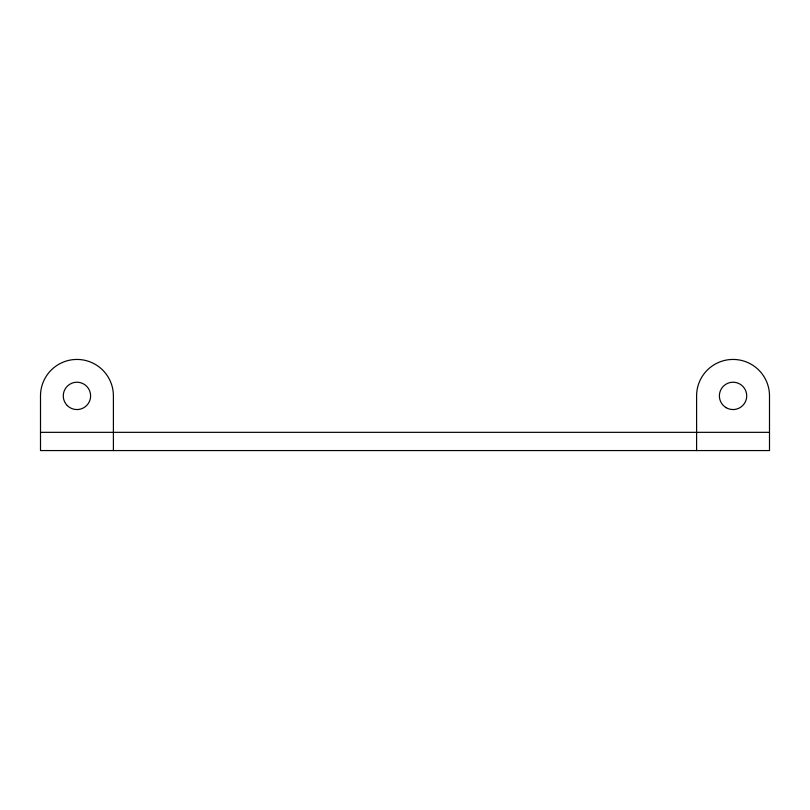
<?xml version="1.0" encoding="UTF-8"?>
<svg xmlns="http://www.w3.org/2000/svg" width="810" height="810" viewBox="0 0 810 810"><rect width="100%" height="100%" fill="white"/><g stroke="black" fill="none" stroke-linecap="round" stroke-linejoin="round"><path stroke-width="1.21" d="M40.5 432.337L769.5 432.337M696.6 450.562L696.6 395.887A36.45 36.45 0 0 1 733.05 359.438A36.45 36.45 0 0 1 769.5 395.887L769.5 450.562L40.5 450.562L40.5 395.887A36.45 36.45 0 0 1 76.95 359.438A36.45 36.45 0 0 1 113.4 395.887L113.4 450.562M726.216 407.724A13.669 13.669 0 0 0 746.719 395.887A13.669 13.669 0 0 0 726.216 384.051A13.669 13.669 0 0 0 726.216 407.724M67.281 405.557A13.669 13.669 0 0 0 90.153 399.421A13.669 13.669 0 0 0 73.416 382.684A13.669 13.669 0 0 0 67.281 405.557"/></g></svg>
